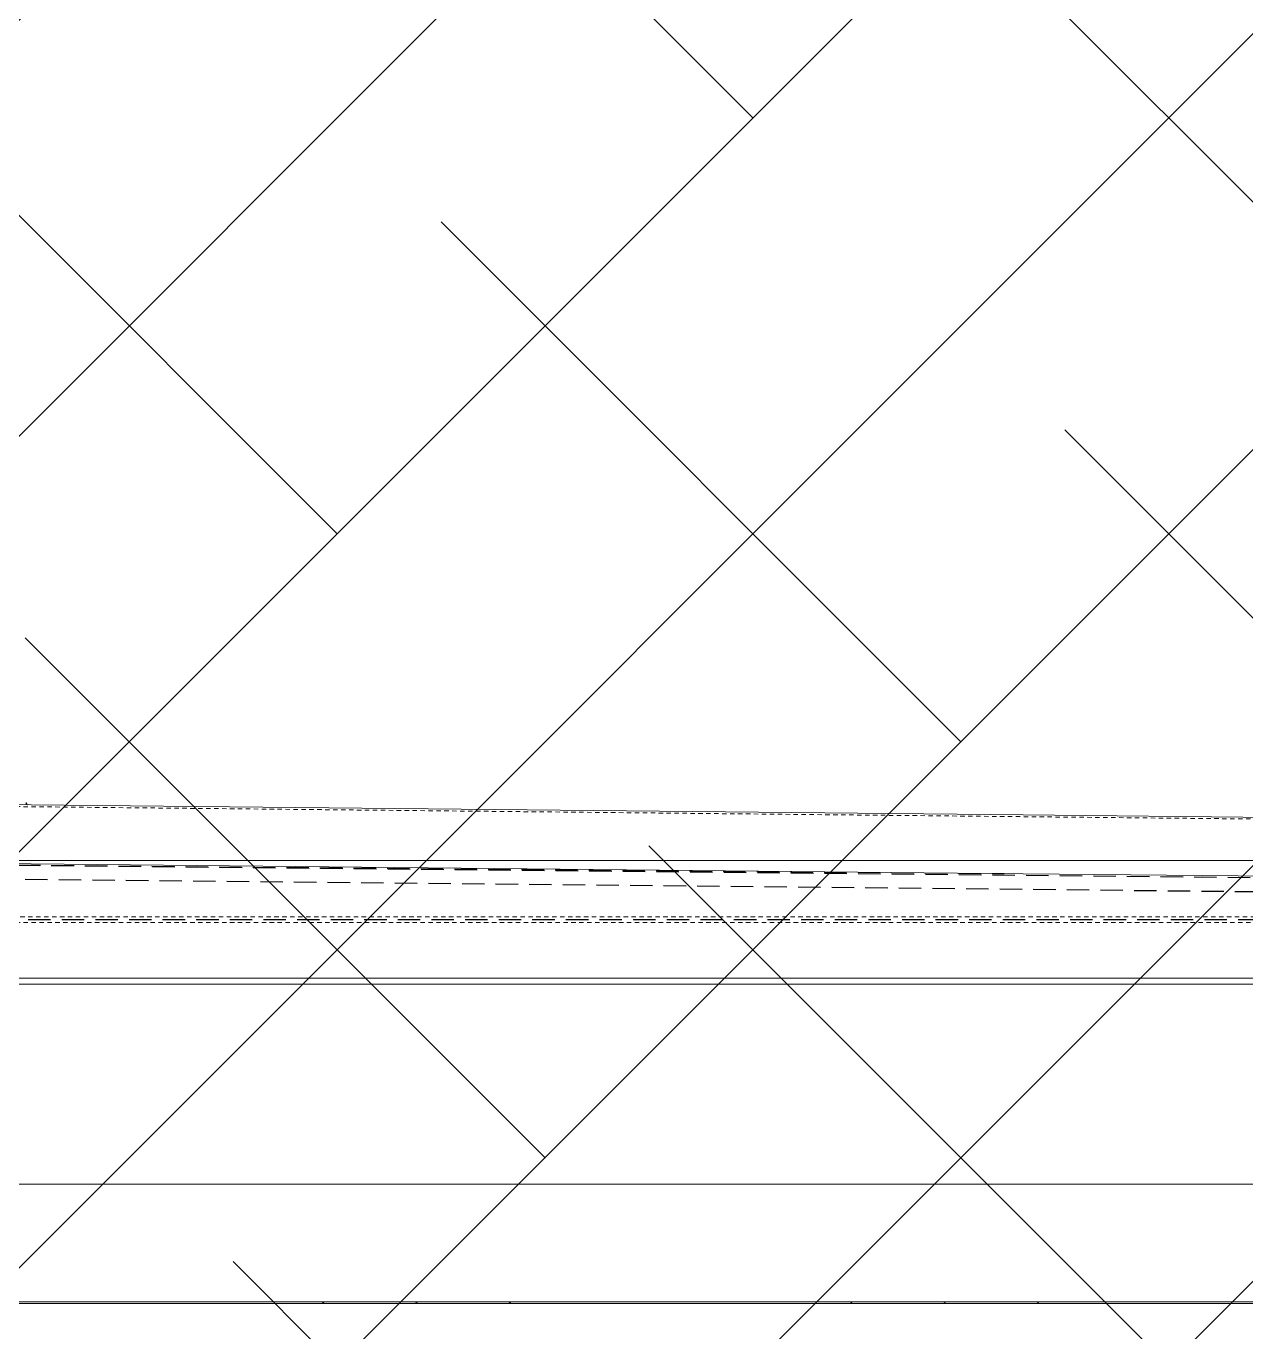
# Model space of a CAD drawing. Header units: millimetres. Extents: x 50357 to 985146, y 723188 to 1803594.
# Drawn here: x 879466 to 881540, y 744288 to 746508 of the extents above; entities that cross this region are included whole.
import ezdxf

# ---------------------------------------------------------------- set-up
doc = ezdxf.new("R2010")
doc.units = ezdxf.units.MM
doc.header["$LTSCALE"] = 3
doc.header["$MEASUREMENT"] = 0
doc.linetypes.add('DASHED', pattern=[19.05, 12.7, -6.35])
doc.linetypes.add('Member Hidden', pattern=[4.5, 2.5, -2])
for name, color, linetype, lineweight, true_color in [('A-FLOR', 7, 'Continuous', 5, 0x6e6e6e), ('A-FLOR-HDLN', 7, 'DASHED', 25, 0x6e6e6e), ('A-FLOR-PATT', 7, 'Continuous', 13, 0x6e6e6e), ('Q-SPCQ', 7, 'Continuous', 13, 0x6e6e6e), ('S-BEAM', 7, 'Continuous', 13, 0x6e6e6e), ('S-BEAM-HDLN', 7, 'Member Hidden', 13, 0x6e6e6e)]:
    doc.layers.add(name, color=color, linetype=linetype, lineweight=lineweight, true_color=true_color)
doc.layers.add('Hatch (HOR not under LTC submission)', color=252, linetype='Continuous', lineweight=35)

# ---------------------------------------------------------------- blocks, each defined once
blk = doc.blocks.new('Tactile_Orientation_Line Base - Tactile_Orientation_Line Base-V35-SEC D_1')
at = {"layer": 'Q-SPCQ'}
for p, q in [((-669665.2, 20996.7), (-669665.1, 20996.7)), ((-669665.2, 20994.6), (-669665.2, 20996.7)), ((-669665.1, 20994.6), (-669665.1, 20996.7))]:
    blk.add_line(p, q, dxfattribs=at)
blk = doc.blocks.new('Tactile_Orientation_Line Base - Tactile_Orientation_Line Base-V36-SEC D_1')
at = {"layer": 'Q-SPCQ'}
for p, q in [((-669665.4, 20997), (-669665.2, 20997)), ((-669665.4, 20994.6), (-669665.4, 20997)), ((-669665.2, 20994.6), (-669665.2, 20997))]:
    blk.add_line(p, q, dxfattribs=at)
blk = doc.blocks.new('Tactile_Orientation_Line Base - Tactile_Orientation_Line Base-V37-SEC D_1')
at = {"layer": 'Q-SPCQ'}
for p, q in [((-669665.5, 20997.3), (-669665.4, 20997.3)), ((-669665.5, 20994.6), (-669665.5, 20997.3)), ((-669665.4, 20994.6), (-669665.4, 20997.3))]:
    blk.add_line(p, q, dxfattribs=at)
blk = doc.blocks.new('Tactile_Orientation_Line Base - Tactile_Orientation_Line Base-V38-SEC D_1')
at = {"layer": 'Q-SPCQ'}
for p, q in [((-669665.7, 20997.7), (-669665.5, 20997.7)), ((-669665.7, 20994.6), (-669665.7, 20997.7)), ((-669665.5, 20994.6), (-669665.5, 20997.7))]:
    blk.add_line(p, q, dxfattribs=at)
blk = doc.blocks.new('Tactile_Orientation_Line Base - Tactile_Orientation_Line Base-V39-SEC D_1')
at = {"layer": 'Q-SPCQ'}
for p, q in [((-669665.8, 20998), (-669665.7, 20998)), ((-669665.8, 20994.6), (-669665.8, 20998)), ((-669665.7, 20994.6), (-669665.7, 20998))]:
    blk.add_line(p, q, dxfattribs=at)
blk = doc.blocks.new('Tactile_Orientation_Line Base - Tactile_Orientation_Line Base-V40-SEC D_1')
at = {"layer": 'Q-SPCQ'}
for p, q in [((-669666, 20998.3), (-669665.8, 20998.3)), ((-669666, 20994.6), (-669666, 20998.3)), ((-669665.8, 20994.6), (-669665.8, 20998.3))]:
    blk.add_line(p, q, dxfattribs=at)
blk = doc.blocks.new('Tactile_Orientation_Line Base - Tactile_Orientation_Line Base-V41-SEC D_1')
at = {"layer": 'Q-SPCQ'}
for p, q in [((-669666.1, 20998.6), (-669666, 20998.6)), ((-669666.1, 20994.6), (-669666.1, 20998.6)), ((-669666, 20994.6), (-669666, 20998.6))]:
    blk.add_line(p, q, dxfattribs=at)
blk = doc.blocks.new('Tactile_Orientation_Line Base - Tactile_Orientation_Line Base-V42-SEC D_1')
at = {"layer": 'Q-SPCQ'}
for p, q in [((-669666.3, 20999), (-669666.1, 20999)), ((-669666.3, 20994.6), (-669666.3, 20999)), ((-669666.1, 20994.6), (-669666.1, 20999))]:
    blk.add_line(p, q, dxfattribs=at)
blk = doc.blocks.new('Tactile_Orientation_Line Base - Tactile_Orientation_Line Base-V45-SEC D_1')
at = {"layer": 'Q-SPCQ'}
blk.add_line((-669664.3, 20994.7), (-669664.2, 20994.7), dxfattribs=at)
blk = doc.blocks.new('Tactile_Orientation_Line Base - Tactile_Orientation_Line Base-V46-SEC D_1')
at = {"layer": 'Q-SPCQ'}
for p, q in [((-669664.9, 20996), (-669664.8, 20996)), ((-669664.9, 20994.6), (-669664.9, 20996)), ((-669664.8, 20994.6), (-669664.8, 20996))]:
    blk.add_line(p, q, dxfattribs=at)
blk = doc.blocks.new('Tactile_Orientation_Line Base - Tactile_Orientation_Line Base-V47-SEC D_1')
at = {"layer": 'Q-SPCQ'}
for p, q in [((-669665.1, 20996.4), (-669664.9, 20996.4)), ((-669665.1, 20994.6), (-669665.1, 20996.4)), ((-669664.9, 20994.6), (-669664.9, 20996.4))]:
    blk.add_line(p, q, dxfattribs=at)
blk = doc.blocks.new('Built Up Member - S5_BUILT-UP BOX D350xB350xTF12_5xTW12_5 THK-3533439-SEC D_1')
at = {"layer": 'S-BEAM'}
blk.add_line((-673364.5, 20350), (-666571.4, 20350), dxfattribs=at)
blk = doc.blocks.new('PFC-Parallel Flange Channels - CHANNEL 200x200x250x10-4489193-SEC D_1')
at = {"layer": 'S-BEAM-HDLN'}
blk.add_line((-673091.7, 20804.6), (-666841.8, 20804.6), dxfattribs=at)

msp = doc.modelspace()

# ---------------------------------------------------------------- hatches: boundary and pattern name
at = {"layer": 'A-FLOR-PATT'}
h = msp.add_hatch(dxfattribs=at)
h.set_pattern_fill('FP_3', color=256, style=0, pattern_type=2)
h.set_pattern_definition([(45, (939408.4, 738060), (-449.013, 449.013), []), (45, (939567.14, 738060), (0, 898.0256), []), (45, (939249.64, 738060), (0, 898.0256), [])])
h.paths.add_polyline_path([(883125.656, 744335.9831), (883289.317, 744335.9831), (883289.317, 744338.9831), (875039.3158, 744338.9831), (875039.3158, 744335.9831), (881451.2179, 744335.9831)], flags=0)
at = {"layer": 'Hatch (HOR not under LTC submission)'}
h = msp.add_hatch(dxfattribs=at)
h.set_pattern_fill('ANSI38', color=256, scale=4000)
h.paths.add_polyline_path([(883302.7731, 754573.5724), (867748.3436, 754573.5724), (867748.3436, 741228.5978), (870806.1362, 741227.6876), (883302.7731, 741227.6882)])

# ---------------------------------------------------------------- linework, layer by layer
at = {"layer": 'A-FLOR'}
for p, q in [((881161.3763, 745166.594), (879164.4473, 745186.6617)), ((882282.9081, 745155.3596), (881161.3763, 745166.594)), ((882289.3175, 745088.9831), (875639.3159, 745088.9831)), ((879164.4473, 745086.6617), (881161.3763, 745066.594)), ((881161.3763, 745066.594), (882282.9081, 745055.3596)), ((875614.3159, 744888.9831), (883019.3176, 744888.9831)), ((875614.3159, 744878.9831), (882714.3169, 744878.9831)), ((883289.2802, 744338.9831), (875039.3158, 744338.9831)), ((875039.3158, 744335.9831), (883302.7731, 744335.9831))]:
    msp.add_line(p, q, dxfattribs=at)
at = {"layer": 'A-FLOR-HDLN'}
for p, q in [((879165.7611, 745083.5831), (881129.0783, 745066.869)), ((882290.6441, 745052.2831), (879186.5232, 745083.3751)), ((882302.7733, 745028.2574), (879178.4229, 745059.5539)), ((875640.6444, 744988.9831), (882289.7627, 744988.9831))]:
    msp.add_line(p, q, dxfattribs=at)
at = {"layer": 'S-BEAM-HDLN'}
for p, q in [((882290.6043, 745152.2835), (879165.7621, 745183.5831)), ((882290.7376, 744983.5831), (876040.689, 744983.5831))]:
    msp.add_line(p, q, dxfattribs=at)

# ---------------------------------------------------------------- block references
at = {"layer": 'Q-SPCQ'}
for name, p in [('Tactile_Orientation_Line Base - Tactile_Orientation_Line Base-V42-SEC D_1', (1549132.3921, 724188.9831)), ('Tactile_Orientation_Line Base - Tactile_Orientation_Line Base-V41-SEC D_1', (1549132.3921, 724188.9831)), ('Tactile_Orientation_Line Base - Tactile_Orientation_Line Base-V40-SEC D_1', (1549132.3921, 724188.9831)), ('Tactile_Orientation_Line Base - Tactile_Orientation_Line Base-V39-SEC D_1', (1549132.3921, 724188.9831)), ('Tactile_Orientation_Line Base - Tactile_Orientation_Line Base-V38-SEC D_1', (1549132.3921, 724188.9831)), ('Tactile_Orientation_Line Base - Tactile_Orientation_Line Base-V37-SEC D_1', (1549132.3921, 724188.9831)), ('Tactile_Orientation_Line Base - Tactile_Orientation_Line Base-V36-SEC D_1', (1549132.3921, 724188.9831)), ('Tactile_Orientation_Line Base - Tactile_Orientation_Line Base-V35-SEC D_1', (1549132.3921, 724188.9831)), ('Tactile_Orientation_Line Base - Tactile_Orientation_Line Base-V47-SEC D_1', (1549132.3921, 724188.9831)), ('Tactile_Orientation_Line Base - Tactile_Orientation_Line Base-V46-SEC D_1', (1549132.3921, 724188.9831)), ('Tactile_Orientation_Line Base - Tactile_Orientation_Line Base-V45-SEC D_1', (1549131.9409, 724189.9539)), ('Tactile_Orientation_Line Base - Tactile_Orientation_Line Base-V45-SEC D_1', (1549132.0913, 724189.6303)), ('Tactile_Orientation_Line Base - Tactile_Orientation_Line Base-V45-SEC D_1', (1549132.2417, 724189.3067)), ('Tactile_Orientation_Line Base - Tactile_Orientation_Line Base-V45-SEC D_1', (1549132.3921, 724188.9831))]:
    msp.add_blockref(name, p, dxfattribs=at)
at = {"layer": 'S-BEAM', "linetype": 'Member Hidden'}
for name in ['PFC-Parallel Flange Channels - CHANNEL 200x200x250x10-4489193-SEC D_1', 'Built Up Member - S5_BUILT-UP BOX D350xB350xTF12_5xTW12_5 THK-3533439-SEC D_1']:
    msp.add_blockref(name, (1549132.3921, 724188.9831), dxfattribs=at)

doc.saveas('drawing.dxf')
